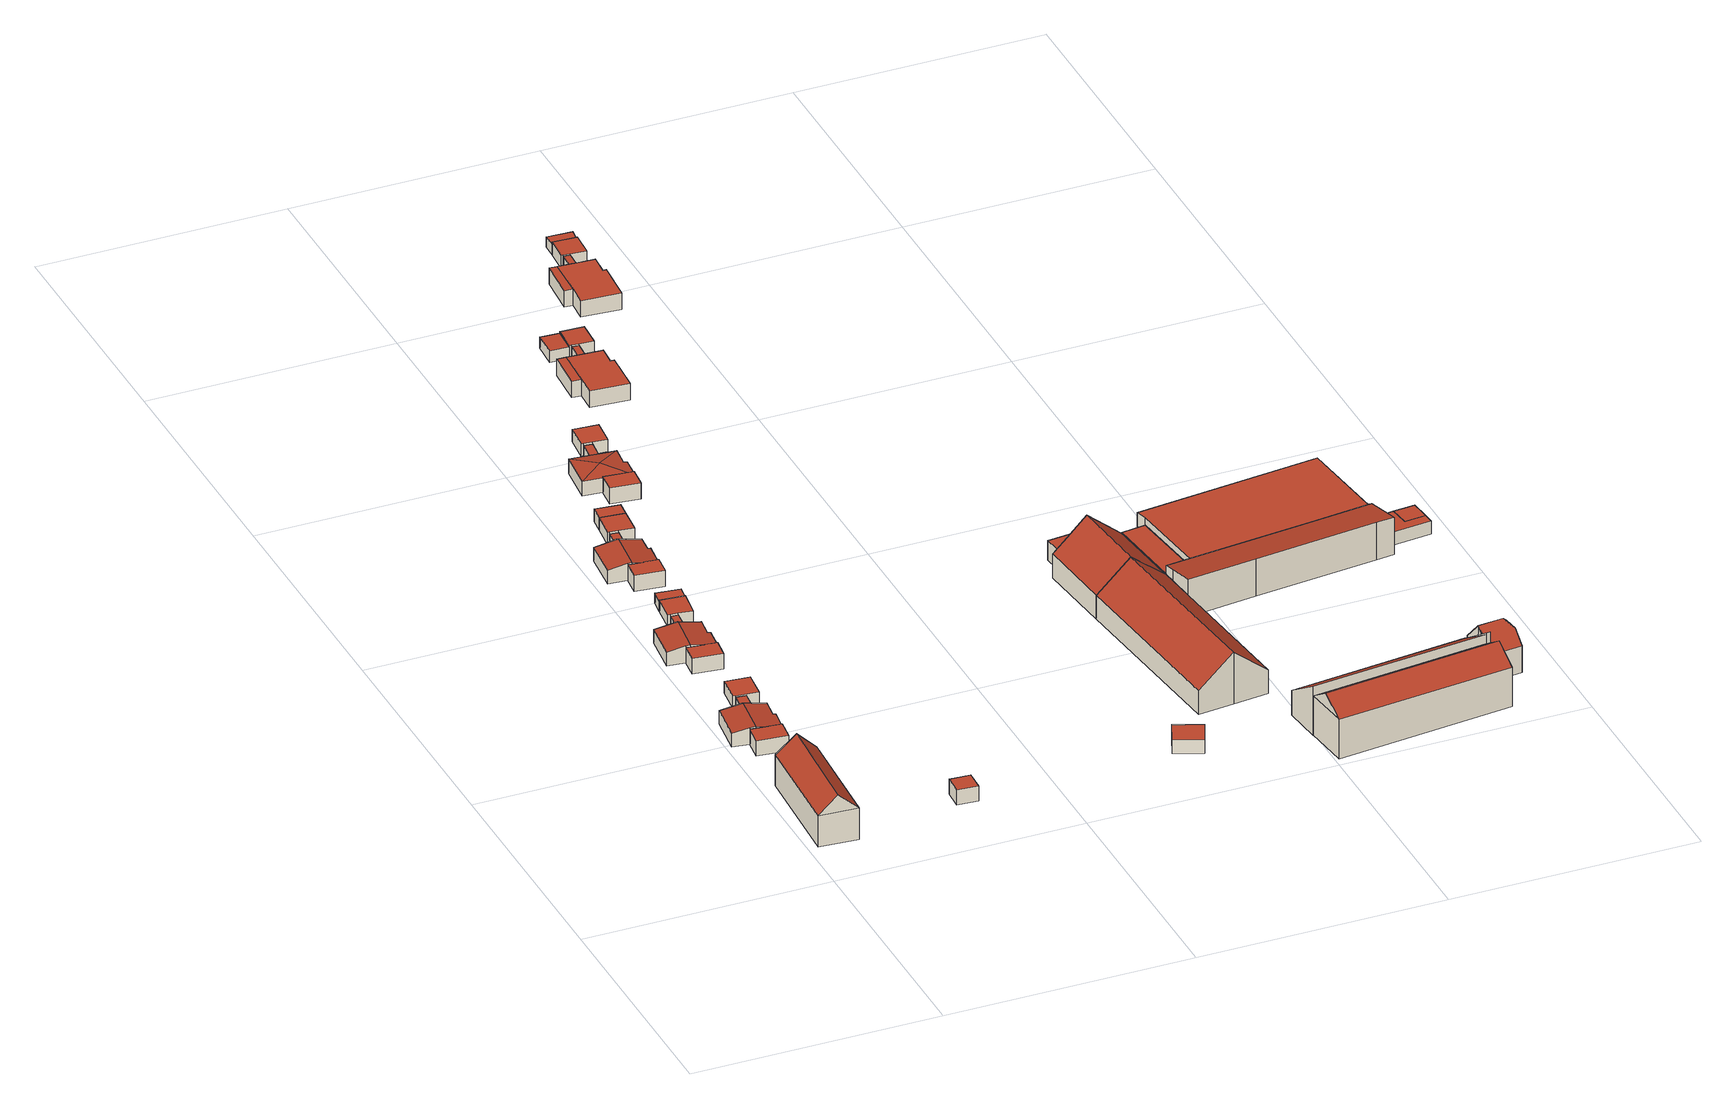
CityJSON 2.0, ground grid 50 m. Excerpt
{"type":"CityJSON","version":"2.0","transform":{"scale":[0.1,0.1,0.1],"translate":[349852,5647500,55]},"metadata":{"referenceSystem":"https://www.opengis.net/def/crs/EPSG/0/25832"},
"CityObjects":{
"building1":{"type":"Building","attributes":{"Geometrietyp2DReferenz":"3000","Gemeindeschluessel":"05315000","function":"31001_1010","roofType":"3100","measuredHeight":10.42,"storeysAboveGround":2},"address":[{"country":"Germany","locality":"Köln","thoroughfareNumber":"201c","thoroughfareName":"Belvederestr."},{"country":"Germany","locality":"Köln","thoroughfareNumber":"201a","thoroughfareName":"Belvederestr."},{"country":"Germany","locality":"Köln","thoroughfareNumber":"201b","thoroughfareName":"Belvederestr."}],"geometry":[{"type":"Solid","lod":"2","boundaries":[[[[0,1,2,3]],[[4,5,1,0]],[[6,7,5,4]],[[3,2,7,6]],[[0,8,4]],[[6,9,3]],[[3,9,8,0]],[[4,8,9,6]],[[1,5,7,2]]]],"semantics":{"surfaces":[{"type":"WallSurface"},{"type":"RoofSurface"},{"type":"GroundSurface"}],"values":[[0,0,0,0,0,0,1,1,2]]}}]},
"building2":{"type":"Building","attributes":{"Gemeindeschluessel":"05315000","Geometrietyp2DReferenz":"3000","function":"31001_1010"},"address":[{"country":"Germany","locality":"Köln","thoroughfareNumber":"203","thoroughfareName":"Belvederestr."}],"children":["building2-1","building2-2"]},
"building2-1":{"type":"BuildingPart","attributes":{"roofType":"3100","measuredHeight":3.69,"storeysAboveGround":1},"parents":["building2"],"geometry":[{"type":"MultiSurface","lod":"2","boundaries":[[[10,11,12,13]],[[14,15,11,10]],[[16,17,15,14]],[[18,19,17,16]],[[20,21,19,18]],[[22,23,21,20]],[[24,25,23,22]],[[26,27,25,24]],[[16,14,10,13,28,18]],[[26,24,22,20,18,28]],[[12,11,15,17,19,21,23,25,27,29]],[[28,13,30,31]],[[31,30,12,29]],[[28,31,32]],[[27,26,32,31,29]]],"semantics":{"surfaces":[{"type":"WallSurface"},{"type":"RoofSurface"},{"type":"GroundSurface"},{"type":"ClosureSurface"}],"values":[0,0,0,0,0,0,0,0,1,1,2,0,3,0,3]}}]},
"building2-2":{"type":"BuildingPart","attributes":{"roofType":"1000","measuredHeight":3.28,"storeysAboveGround":1},"parents":["building2"],"geometry":[{"type":"MultiSurface","lod":"2","boundaries":[[[30,12,33,34]],[[35,36,27,37]],[[34,33,36,35]],[[37,30,34,35]],[[12,27,36,33]],[[37,26,32]],[[30,31,29,12]],[[31,32,26,27,29]]],"semantics":{"surfaces":[{"type":"WallSurface"},{"type":"RoofSurface"},{"type":"GroundSurface"},{"type":"ClosureSurface"}],"values":[0,0,0,1,2,0,3,3]}}]},
"building3":{"type":"Building","attributes":{"Geometrietyp2DReferenz":"3000","Gemeindeschluessel":"05315000","function":"51009_1610","roofType":"1000","measuredHeight":2.17},"geometry":[{"type":"Solid","lod":"2","boundaries":[[[[38,39,40,41]],[[42,43,39,38]],[[44,45,43,42]],[[41,40,45,44]],[[42,38,41,44]],[[39,43,45,40]]]],"semantics":{"surfaces":[{"type":"WallSurface"},{"type":"RoofSurface"},{"type":"GroundSurface"}],"values":[[0,0,0,0,1,2]]}}]},
"building4":{"type":"Building","attributes":{"Geometrietyp2DReferenz":"3000","Gemeindeschluessel":"05315000","function":"31001_2463","roofType":"1000","measuredHeight":2.58,"storeysAboveGround":1},"address":[{"country":"Germany","locality":"Köln","thoroughfareNumber":"203","thoroughfareName":"Belvederestr."}],"geometry":[{"type":"Solid","lod":"2","boundaries":[[[[46,47,48,49]],[[50,51,47,46]],[[52,40,51,50]],[[53,54,40,52]],[[49,48,54,53]],[[52,50,46,49,53]],[[47,51,40,54,48]]]],"semantics":{"surfaces":[{"type":"WallSurface"},{"type":"RoofSurface"},{"type":"GroundSurface"}],"values":[[0,0,0,0,0,1,2]]}}]},
"building5":{"type":"Building","attributes":{"Gemeindeschluessel":"05315000","Geometrietyp2DReferenz":"3000","function":"31001_1010"},"address":[{"country":"Germany","locality":"Köln","thoroughfareNumber":"205","thoroughfareName":"Belvederestr."}],"children":["building5-1","building5-2"]},
"building5-1":{"type":"BuildingPart","attributes":{"roofType":"3100","measuredHeight":3.72,"storeysAboveGround":1},"parents":["building5"],"geometry":[{"type":"MultiSurface","lod":"2","boundaries":[[[55,56,57,58]],[[59,60,56,55]],[[61,62,60,59]],[[63,64,62,61]],[[65,66,64,63]],[[67,68,66,65]],[[69,70,68,67]],[[71,72,70,69]],[[59,55,58,73,61]],[[71,69,67,65,63,61,73]],[[57,56,60,62,64,66,68,70,72,74]],[[73,58,75,76]],[[76,75,57,74]],[[73,76,77]],[[72,71,77,76,74]]],"semantics":{"surfaces":[{"type":"WallSurface"},{"type":"RoofSurface"},{"type":"GroundSurface"},{"type":"ClosureSurface"}],"values":[0,0,0,0,0,0,0,0,1,1,2,0,3,0,3]}}]},
"building5-2":{"type":"BuildingPart","attributes":{"roofType":"1000","measuredHeight":3.26,"storeysAboveGround":1},"parents":["building5"],"geometry":[{"type":"MultiSurface","lod":"2","boundaries":[[[75,57,78,79]],[[80,81,72,82]],[[79,78,81,80]],[[82,75,79,80]],[[57,72,81,78]],[[82,71,77]],[[75,76,74,57]],[[76,77,71,72,74]]],"semantics":{"surfaces":[{"type":"WallSurface"},{"type":"RoofSurface"},{"type":"GroundSurface"},{"type":"ClosureSurface"}],"values":[0,0,0,1,2,0,3,3]}}]},
"building6":{"type":"Building","attributes":{"Geometrietyp2DReferenz":"3000","Gemeindeschluessel":"05315000","function":"31001_2000","roofType":"1000","measuredHeight":2.13},"address":[{"country":"Germany","locality":"Köln","thoroughfareNumber":"205","thoroughfareName":"Belvederestr."}],"geometry":[{"type":"Solid","lod":"2","boundaries":[[[[83,84,85,86]],[[87,88,84,83]],[[89,90,88,87]],[[86,85,90,89]],[[87,83,86,89]],[[84,88,90,85]]]],"semantics":{"surfaces":[{"type":"WallSurface"},{"type":"RoofSurface"},{"type":"GroundSurface"}],"values":[[0,0,0,0,1,2]]}}]},
"building7":{"type":"Building","attributes":{"Geometrietyp2DReferenz":"3000","Gemeindeschluessel":"05315000","function":"31001_2463","roofType":"1000","measuredHeight":2.53,"storeysAboveGround":1},"address":[{"country":"Germany","locality":"Köln","thoroughfareNumber":"205","thoroughfareName":"Belvederestr."}],"geometry":[{"type":"Solid","lod":"2","boundaries":[[[[91,92,93,94]],[[95,96,92,91]],[[97,84,96,95]],[[98,85,84,97]],[[99,100,85,98]],[[94,93,100,99]],[[98,97,95,91,94,99]],[[92,96,84,85,100,93]]]],"semantics":{"surfaces":[{"type":"WallSurface"},{"type":"RoofSurface"},{"type":"GroundSurface"}],"values":[[0,0,0,0,0,0,1,2]]}}]},
"building8":{"type":"Building","attributes":{"Geometrietyp2DReferenz":"3000","Gemeindeschluessel":"05315000","function":"31001_2523","roofType":"1000","measuredHeight":3.15},"geometry":[{"type":"Solid","lod":"2","boundaries":[[[[101,102,103,104]],[[105,106,102,101]],[[107,108,106,105]],[[104,103,108,107]],[[105,101,104,107]],[[102,106,108,103]]]],"semantics":{"surfaces":[{"type":"WallSurface"},{"type":"RoofSurface"},{"type":"GroundSurface"}],"values":[[0,0,0,0,1,2]]}}]},
"building9":{"type":"Building","attributes":{"Geometrietyp2DReferenz":"3000","Gemeindeschluessel":"05315000","function":"51009_1611","roofType":"1000","measuredHeight":2.23},"geometry":[{"type":"Solid","lod":"2","boundaries":[[[[109,110,111,112]],[[113,92,110,109]],[[114,93,92,113]],[[112,111,93,114]],[[113,109,112,114]],[[110,92,93,111]]]],"semantics":{"surfaces":[{"type":"WallSurface"},{"type":"RoofSurface"},{"type":"GroundSurface"}],"values":[[0,0,0,0,1,2]]}}]},
"building10":{"type":"Building","attributes":{"Gemeindeschluessel":"05315000","Geometrietyp2DReferenz":"3000","function":"31001_1010"},"address":[{"country":"Germany","locality":"Köln","thoroughfareNumber":"207","thoroughfareName":"Belvederestr."}],"children":["building10-1","building10-2"]},
"building10-1":{"type":"BuildingPart","attributes":{"roofType":"3100","measuredHeight":3.83,"storeysAboveGround":1},"parents":["building10"],"geometry":[{"type":"MultiSurface","lod":"2","boundaries":[[[115,116,117,118]],[[119,120,116,115]],[[121,122,120,119]],[[123,124,122,121]],[[125,126,124,123]],[[127,128,126,125]],[[129,130,128,127]],[[131,132,130,129]],[[133,134,132,131]],[[121,119,115,118,135,123]],[[133,131,129,127,125,123,135]],[[117,116,120,122,124,126,128,130,132,134,136]],[[135,118,137,138]],[[138,137,117,136]],[[135,138,139]],[[134,133,139,138,136]]],"semantics":{"surfaces":[{"type":"WallSurface"},{"type":"RoofSurface"},{"type":"GroundSurface"},{"type":"ClosureSurface"}],"values":[0,0,0,0,0,0,0,0,0,1,1,2,0,3,0,3]}}]},
"building10-2":{"type":"BuildingPart","attributes":{"roofType":"1000","measuredHeight":3.44,"storeysAboveGround":1},"parents":["building10"],"geometry":[{"type":"MultiSurface","lod":"2","boundaries":[[[137,117,140,141]],[[142,143,134,144]],[[141,140,143,142]],[[144,137,141,142]],[[117,134,143,140]],[[144,133,139]],[[137,138,136,117]],[[138,139,133,134,136]]],"semantics":{"surfaces":[{"type":"WallSurface"},{"type":"RoofSurface"},{"type":"GroundSurface"},{"type":"ClosureSurface"}],"values":[0,0,0,1,2,0,3,3]}}]},
"building11":{"type":"Building","attributes":{"Geometrietyp2DReferenz":"3000","Gemeindeschluessel":"05315000","function":"31001_2000","roofType":"1000","measuredHeight":2.28},"address":[{"country":"Germany","locality":"Köln","thoroughfareNumber":"207","thoroughfareName":"Belvederestr."}],"geometry":[{"type":"Solid","lod":"2","boundaries":[[[[145,146,147,148]],[[149,150,146,145]],[[151,152,150,149]],[[148,147,152,151]],[[149,145,148,151]],[[146,150,152,147]]]],"semantics":{"surfaces":[{"type":"WallSurface"},{"type":"RoofSurface"},{"type":"GroundSurface"}],"values":[[0,0,0,0,1,2]]}}]},
"building12":{"type":"Building","attributes":{"Geometrietyp2DReferenz":"3000","Gemeindeschluessel":"05315000","function":"31001_2463","roofType":"1000","measuredHeight":2.68,"storeysAboveGround":1},"address":[{"country":"Germany","locality":"Köln","thoroughfareNumber":"207","thoroughfareName":"Belvederestr."}],"geometry":[{"type":"Solid","lod":"2","boundaries":[[[[153,154,155,156]],[[157,158,154,153]],[[159,146,158,157]],[[160,147,146,159]],[[161,162,147,160]],[[156,155,162,161]],[[160,159,157,153,156,161]],[[154,158,146,147,162,155]]]],"semantics":{"surfaces":[{"type":"WallSurface"},{"type":"RoofSurface"},{"type":"GroundSurface"}],"values":[[0,0,0,0,0,0,1,2]]}}]},
"building13":{"type":"Building","attributes":{"Geometrietyp2DReferenz":"3000","Gemeindeschluessel":"05315000","function":"51009_1611","roofType":"1000","measuredHeight":2.72},"geometry":[{"type":"Solid","lod":"2","boundaries":[[[[163,164,165,166]],[[153,154,164,163]],[[156,155,154,153]],[[166,165,155,156]],[[153,163,166,156]],[[164,154,155,165]]]],"semantics":{"surfaces":[{"type":"WallSurface"},{"type":"RoofSurface"},{"type":"GroundSurface"}],"values":[[0,0,0,0,1,2]]}}]},
"building14":{"type":"Building","attributes":{"Gemeindeschluessel":"05315000","Geometrietyp2DReferenz":"3000","function":"31001_1010"},"address":[{"country":"Germany","locality":"Köln","thoroughfareNumber":"209","thoroughfareName":"Belvederestr."}],"children":["building14-1","building14-2"]},
"building14-1":{"type":"BuildingPart","attributes":{"roofType":"3500","measuredHeight":3.87,"storeysAboveGround":1},"parents":["building14"],"geometry":[{"type":"Solid","lod":"2","boundaries":[[[[167,168,169,170]],[[171,172,168,167]],[[173,174,172,171]],[[175,176,174,173]],[[177,178,176,175]],[[179,180,178,177]],[[181,182,180,179]],[[183,184,182,181]],[[171,167,185]],[[167,170,186,185]],[[186,183,181,179,177,185]],[[177,175,173,171,185]],[[169,168,172,174,176,178,180,182,184,187]],[[186,170,169,187]],[[184,183,186,187]]]],"semantics":{"surfaces":[{"type":"WallSurface"},{"type":"RoofSurface"},{"type":"GroundSurface"},{"type":"ClosureSurface"}],"values":[[0,0,0,0,0,0,0,0,1,1,1,1,2,3,3]]}}]},
"building14-2":{"type":"BuildingPart","attributes":{"roofType":"1000","measuredHeight":3.41,"storeysAboveGround":1},"parents":["building14"],"geometry":[{"type":"MultiSurface","lod":"2","boundaries":[[[188,169,189,190]],[[191,192,184,193]],[[190,189,192,191]],[[193,188,190,191]],[[169,184,192,189]],[[188,193,183,186,170]],[[170,186,187,169]],[[186,183,184,187]]],"semantics":{"surfaces":[{"type":"WallSurface"},{"type":"RoofSurface"},{"type":"GroundSurface"},{"type":"ClosureSurface"}],"values":[0,0,0,1,2,0,3,3]}}]},
"building15":{"type":"Building","attributes":{"Geometrietyp2DReferenz":"3000","Gemeindeschluessel":"05315000","function":"31001_2000","roofType":"1000","measuredHeight":2.31},"address":[{"country":"Germany","locality":"Köln","thoroughfareNumber":"209","thoroughfareName":"Belvederestr."}],"geometry":[{"type":"Solid","lod":"2","boundaries":[[[[194,195,196,197]],[[198,176,195,194]],[[199,174,176,198]],[[197,196,174,199]],[[198,194,197,199]],[[195,176,174,196]]]],"semantics":{"surfaces":[{"type":"WallSurface"},{"type":"RoofSurface"},{"type":"GroundSurface"}],"values":[[0,0,0,0,1,2]]}}]},
"building16":{"type":"Building","attributes":{"Geometrietyp2DReferenz":"3000","Gemeindeschluessel":"05315000","function":"31001_2463","roofType":"1000","measuredHeight":2.66,"storeysAboveGround":1},"address":[{"country":"Germany","locality":"Köln","thoroughfareNumber":"209","thoroughfareName":"Belvederestr."}],"geometry":[{"type":"Solid","lod":"2","boundaries":[[[[200,201,202,203]],[[204,205,201,200]],[[206,207,205,204]],[[208,209,207,206]],[[210,211,209,208]],[[203,202,211,210]],[[208,206,204,200,203,210]],[[201,205,207,209,211,202]]]],"semantics":{"surfaces":[{"type":"WallSurface"},{"type":"RoofSurface"},{"type":"GroundSurface"}],"values":[[0,0,0,0,0,0,1,2]]}}]},
"building17":{"type":"Building","attributes":{"Gemeindeschluessel":"05315000","Geometrietyp2DReferenz":"3000","function":"31001_1010"},"address":[{"country":"Germany","locality":"Köln","thoroughfareNumber":"211","thoroughfareName":"Belvederestr."}],"children":["building17-1","building17-2"]},
"building17-1":{"type":"BuildingPart","attributes":{"roofType":"1000","measuredHeight":3.46,"storeysAboveGround":1},"parents":["building17"],"geometry":[{"type":"Solid","lod":"2","boundaries":[[[[212,213,214,215]],[[216,217,218,219]],[[220,221,217,216]],[[222,223,221,220]],[[224,225,223,222]],[[226,227,225,224]],[[228,229,227,226]],[[215,214,229,228]],[[226,224,222,220,216,219,212,215,228]],[[213,218,217,221,223,225,227,229,214]],[[219,218,213,212]]]],"semantics":{"surfaces":[{"type":"WallSurface"},{"type":"RoofSurface"},{"type":"GroundSurface"},{"type":"ClosureSurface"}],"values":[[0,0,0,0,0,0,0,0,1,2,3]]}}]},
"building17-2":{"type":"BuildingPart","attributes":{"roofType":"1000","measuredHeight":3.46,"storeysAboveGround":1},"parents":["building17"],"geometry":[{"type":"Solid","lod":"2","boundaries":[[[[230,231,232,233]],[[219,218,231,230]],[[233,232,213,212]],[[219,230,233,212]],[[231,218,213,232]],[[212,213,218,219]]]],"semantics":{"surfaces":[{"type":"WallSurface"},{"type":"RoofSurface"},{"type":"GroundSurface"},{"type":"ClosureSurface"}],"values":[[0,0,0,1,2,3]]}}]},
"building18":{"type":"Building","attributes":{"Geometrietyp2DReferenz":"3000","Gemeindeschluessel":"05315000","function":"31001_2000","roofType":"1000","measuredHeight":2.35},"address":[{"country":"Germany","locality":"Köln","thoroughfareNumber":"211","thoroughfareName":"Belvederestr."}],"geometry":[{"type":"Solid","lod":"2","boundaries":[[[[234,235,236,237]],[[238,239,235,234]],[[240,241,239,238]],[[237,236,241,240]],[[238,234,237,240]],[[235,239,241,236]]]],"semantics":{"surfaces":[{"type":"WallSurface"},{"type":"RoofSurface"},{"type":"GroundSurface"}],"values":[[0,0,0,0,1,2]]}}]},
"building19":{"type":"Building","attributes":{"Geometrietyp2DReferenz":"3000","Gemeindeschluessel":"05315000","function":"31001_2000","roofType":"1000","measuredHeight":2.3},"address":[{"country":"Germany","locality":"Köln","thoroughfareNumber":"211","thoroughfareName":"Belvederestr."}],"geometry":[{"type":"Solid","lod":"2","boundaries":[[[[242,243,244,245]],[[246,247,243,242]],[[248,249,247,246]],[[245,244,249,248]],[[246,242,245,248]],[[243,247,249,244]]]],"semantics":{"surfaces":[{"type":"WallSurface"},{"type":"RoofSurface"},{"type":"GroundSurface"}],"values":[[0,0,0,0,1,2]]}}]},
"building20":{"type":"Building","attributes":{"Geometrietyp2DReferenz":"3000","Gemeindeschluessel":"05315000","function":"31001_2463","roofType":"1000","measuredHeight":2.82,"storeysAboveGround":1},"address":[{"country":"Germany","locality":"Köln","thoroughfareNumber":"1","thoroughfareName":"Carl-von-Linné-Weg"}],"geometry":[{"type":"Solid","lod":"2","boundaries":[[[[250,251,252,253]],[[254,255,251,250]],[[256,257,255,254]],[[253,252,257,256]],[[254,250,253,256]],[[251,255,257,252]]]],"semantics":{"surfaces":[{"type":"WallSurface"},{"type":"RoofSurface"},{"type":"GroundSurface"}],"values":[[0,0,0,0,1,2]]}}]},
"building21":{"type":"Building","attributes":{"Geometrietyp2DReferenz":"3000","Gemeindeschluessel":"05315000","function":"31001_2463","roofType":"1000","measuredHeight":2.65,"storeysAboveGround":1},"address":[{"country":"Germany","locality":"Köln","thoroughfareNumber":"211","thoroughfareName":"Belvederestr."}],"geometry":[{"type":"Solid","lod":"2","boundaries":[[[[258,259,260,261]],[[262,263,259,258]],[[264,243,263,262]],[[265,244,243,264]],[[266,267,244,265]],[[261,260,267,266]],[[265,264,262,258,261,266]],[[259,263,243,244,267,260]]]],"semantics":{"surfaces":[{"type":"WallSurface"},{"type":"RoofSurface"},{"type":"GroundSurface"}],"values":[[0,0,0,0,0,0,1,2]]}}]},
"building22":{"type":"Building","attributes":{"Gemeindeschluessel":"05315000","Geometrietyp2DReferenz":"3000","function":"31001_1010"},"address":[{"country":"Germany","locality":"Köln","thoroughfareNumber":"213","thoroughfareName":"Belvederestr."}],"children":["building22-1","building22-2"]},
"building22-1":{"type":"BuildingPart","attributes":{"roofType":"1000","measuredHeight":3.55,"storeysAboveGround":1},"parents":["building22"],"geometry":[{"type":"Solid","lod":"2","boundaries":[[[[268,269,270,271]],[[272,273,274,275]],[[276,277,273,272]],[[278,279,277,276]],[[280,281,279,278]],[[282,283,281,280]],[[284,285,283,282]],[[271,270,285,284]],[[282,280,278,276,272,275,268,271,284]],[[269,274,273,277,279,281,283,285,270]],[[275,274,269,268]]]],"semantics":{"surfaces":[{"type":"WallSurface"},{"type":"RoofSurface"},{"type":"GroundSurface"},{"type":"ClosureSurface"}],"values":[[0,0,0,0,0,0,0,0,1,2,3]]}}]},
"building22-2":{"type":"BuildingPart","attributes":{"roofType":"1000","measuredHeight":3.55,"storeysAboveGround":1},"parents":["building22"],"geometry":[{"type":"Solid","lod":"2","boundaries":[[[[286,287,288,289]],[[275,274,287,286]],[[289,288,269,268]],[[275,286,289,268]],[[287,274,269,288]],[[268,269,274,275]]]],"semantics":{"surfaces":[{"type":"WallSurface"},{"type":"RoofSurface"},{"type":"GroundSurface"},{"type":"ClosureSurface"}],"values":[[0,0,0,1,2,3]]}}]},
"building23":{"type":"Building","attributes":{"Geometrietyp2DReferenz":"3000","Gemeindeschluessel":"05315000","function":"31001_2000","roofType":"1000","measuredHeight":2.55},"address":[{"country":"Germany","locality":"Köln","thoroughfareNumber":"213","thoroughfareName":"Belvederestr."}],"geometry":[{"type":"Solid","lod":"2","boundaries":[[[[290,291,292,293]],[[294,277,291,290]],[[295,273,277,294]],[[293,292,273,295]],[[294,290,293,295]],[[291,277,273,292]]]],"semantics":{"surfaces":[{"type":"WallSurface"},{"type":"RoofSurface"},{"type":"GroundSurface"}],"values":[[0,0,0,0,1,2]]}}]},
"building24":{"type":"Building","attributes":{"Geometrietyp2DReferenz":"3000","Gemeindeschluessel":"05315000","function":"31001_2112","roofType":"3100","measuredHeight":11.02,"storeysAboveGround":1},"address":[{"country":"Germany","locality":"Köln","thoroughfareNumber":"1","thoroughfareName":"Carl-von-Linné-Weg"}],"geometry":[{"type":"Solid","lod":"2","boundaries":[[[[296,297,298,299]],[[300,301,297,296]],[[302,303,301,300]],[[304,305,303,302]],[[306,307,305,304]],[[308,309,307,306]],[[310,311,309,308]],[[312,313,311,310]],[[299,298,313,312]],[[302,300,296,299,304]],[[312,310,308,306,304,299]],[[297,301,303,305,307,309,311,313,298]]]],"semantics":{"surfaces":[{"type":"WallSurface"},{"type":"RoofSurface"},{"type":"GroundSurface"}],"values":[[0,0,0,0,0,0,0,0,0,1,1,2]]}}]},
"building25":{"type":"Building","attributes":{"Geometrietyp2DReferenz":"3000","Gemeindeschluessel":"05315000","function":"31001_2463","roofType":"1000","measuredHeight":2.83,"storeysAboveGround":1},"address":[{"country":"Germany","locality":"Köln","thoroughfareNumber":"213","thoroughfareName":"Belvederestr."}],"geometry":[{"type":"Solid","lod":"2","boundaries":[[[[314,315,316,317]],[[318,319,315,314]],[[320,321,319,318]],[[322,323,321,320]],[[324,325,323,322]],[[317,316,325,324]],[[322,320,318,314,317,324]],[[315,319,321,323,325,316]]]],"semantics":{"surfaces":[{"type":"WallSurface"},{"type":"RoofSurface"},{"type":"GroundSurface"}],"values":[[0,0,0,0,0,0,1,2]]}}]},
"building26":{"type":"Building","attributes":{"Geometrietyp2DReferenz":"3000","Gemeindeschluessel":"05315000","function":"31001_2000","roofType":"1000","measuredHeight":2.21},"address":[{"country":"Germany","locality":"Köln","thoroughfareNumber":"213","thoroughfareName":"Belvederestr."}],"geometry":[{"type":"Solid","lod":"2","boundaries":[[[[326,327,328,329]],[[330,315,327,326]],[[331,316,315,330]],[[329,328,316,331]],[[330,326,329,331]],[[327,315,316,328]]]],"semantics":{"surfaces":[{"type":"WallSurface"},{"type":"RoofSurface"},{"type":"GroundSurface"}],"values":[[0,0,0,0,1,2]]}}]},
"building27":{"type":"Building","attributes":{"Geometrietyp2DReferenz":"3000","Gemeindeschluessel":"05315000","function":"31001_2112","roofType":"3100","measuredHeight":11.27,"storeysAboveGround":1},"address":[{"country":"Germany","locality":"Köln","thoroughfareNumber":"1","thoroughfareName":"Carl-von-Linné-Weg"}],"geometry":[{"type":"Solid","lod":"2","boundaries":[[[[332,333,334,335]],[[336,337,333,332]],[[338,339,337,336]],[[340,341,339,338]],[[342,343,341,340]],[[344,345,343,342]],[[346,347,345,344]],[[335,334,347,346]],[[338,336,332,335,340]],[[346,344,342,340,335]],[[333,337,339,341,343,345,347,334]]]],"semantics":{"surfaces":[{"type":"WallSurface"},{"type":"RoofSurface"},{"type":"GroundSurface"}],"values":[[0,0,0,0,0,0,0,0,1,1,2]]}}]},
"building28":{"type":"Building","attributes":{"Geometrietyp2DReferenz":"3000","Gemeindeschluessel":"05315000","function":"51009_1610","roofType":"1000","measuredHeight":4.19},"geometry":[{"type":"Solid","lod":"2","boundaries":[[[[348,349,350,351]],[[352,353,349,348]],[[354,355,353,352]],[[351,350,355,354]],[[352,348,351,354]],[[349,353,355,350]]]],"semantics":{"surfaces":[{"type":"WallSurface"},{"type":"RoofSurface"},{"type":"GroundSurface"}],"values":[[0,0,0,0,1,2]]}}]},
"building29":{"type":"Building","attributes":{"Geometrietyp2DReferenz":"3000","Gemeindeschluessel":"05315000","function":"51009_1610","roofType":"1000","measuredHeight":4.52},"geometry":[{"type":"Solid","lod":"2","boundaries":[[[[356,357,358,359]],[[360,361,357,356]],[[362,363,361,360]],[[359,358,363,362]],[[360,356,359,362]],[[357,361,363,358]]]],"semantics":{"surfaces":[{"type":"WallSurface"},{"type":"RoofSurface"},{"type":"GroundSurface"}],"values":[[0,0,0,0,1,2]]}}]},
"building30":{"type":"Building","attributes":{"Geometrietyp2DReferenz":"3000","Gemeindeschluessel":"05315000","function":"31001_2000","roofType":"3100","measuredHeight":11.45,"storeysAboveGround":1},"address":[{"country":"Germany","locality":"Köln","thoroughfareNumber":"1","thoroughfareName":"Carl-von-Linné-Weg"}],"geometry":[{"type":"Solid","lod":"2","boundaries":[[[[364,365,366,367]],[[368,369,365,364]],[[370,371,369,368]],[[367,366,371,370]],[[364,372,368]],[[370,373,367]],[[367,373,372,364]],[[368,372,373,370]],[[365,369,371,366]]]],"semantics":{"surfaces":[{"type":"WallSurface"},{"type":"RoofSurface"},{"type":"GroundSurface"}],"values":[[0,0,0,0,0,0,1,1,2]]}}]},
"building31":{"type":"Building","attributes":{"name":"Haus Vogelsang","Gemeindeschluessel":"05315000","Geometrietyp2DReferenz":"3000","function":"31001_2112"},"address":[{"country":"Germany","locality":"Köln","thoroughfareNumber":"1","thoroughfareName":"Carl-von-Linné-Weg"}],"children":["building31-1","building31-2","building31-3"]},
"building31-1":{"type":"BuildingPart","attributes":{"roofType":"5000","measuredHeight":9.9,"storeysAboveGround":2},"parents":["building31"],"geometry":[{"type":"MultiSurface","lod":"2","boundaries":[[[374,375,376,377]],[[378,379,375,374]],[[380,381,379,378]],[[382,383,381,380]],[[384,385,383,382]],[[386,384,382,380,387]],[[378,374,377,386,387]],[[380,378,387]],[[376,375,379,381,383,385,388]],[[386,377,389,390]],[[390,389,376,388]],[[386,390,391]],[[391,390,388,385,384]]],"semantics":{"surfaces":[{"type":"WallSurface"},{"type":"RoofSurface"},{"type":"GroundSurface"},{"type":"ClosureSurface"}],"values":[0,0,0,0,0,1,1,1,2,0,3,0,3]}}]},
"building31-2":{"type":"BuildingPart","attributes":{"roofType":"2100","measuredHeight":10.75,"storeysAboveGround":2},"parents":["building31"],"geometry":[{"type":"MultiSurface","lod":"2","boundaries":[[[389,376,392,393]],[[394,371,385,395]],[[395,389,393,394]],[[376,385,371,392]],[[395,384,391]],[[390,388,376,389]],[[390,391,384,385,388]],[[394,396,397]],[[397,396,393,392,371]]],"semantics":{"surfaces":[{"type":"WallSurface"},{"type":"RoofSurface"},{"type":"GroundSurface"},{"type":"ClosureSurface"}],"values":[0,0,1,2,0,3,3,0,3]}}]},
"building31-3":{"type":"BuildingPart","attributes":{"roofType":"2100","measuredHeight":10.52,"storeysAboveGround":2},"address":[{"country":"Germany","locality":"Köln","thoroughfareNumber":"1","thoroughfareName":"Carl-von-Linné-Weg"}],"parents":["building31"],"geometry":[{"type":"MultiSurface","lod":"2","boundaries":[[[398,399,400,401]],[[402,403,399,398]],[[401,400,404,397]],[[402,398,401,397]],[[399,403,404,400]],[[396,393,402]],[[371,404,403,392]],[[393,396,397,371,392]]],"semantics":{"surfaces":[{"type":"WallSurface"},{"type":"RoofSurface"},{"type":"GroundSurface"},{"type":"ClosureSurface"}],"values":[0,0,0,1,2,0,0,3]}}]},
"building32":{"type":"Building","attributes":{"Geometrietyp2DReferenz":"3000","Gemeindeschluessel":"05315000","function":"31001_2112","roofType":"2100","measuredHeight":7.93,"storeysAboveGround":1},"address":[{"country":"Germany","locality":"Köln","thoroughfareNumber":"1","thoroughfareName":"Carl-von-Linné-Weg"}],"geometry":[{"type":"Solid","lod":"2","boundaries":[[[[405,406,407,408]],[[409,410,406,405]],[[411,412,410,409]],[[413,414,412,411]],[[415,416,414,413]],[[417,418,416,415]],[[419,420,418,417]],[[421,422,420,419]],[[423,424,422,421]],[[425,426,424,423]],[[408,407,426,425]],[[423,421,419,417,415,413,411,409,405,408,425]],[[406,410,412,414,416,418,420,422,424,426,407]]]],"semantics":{"surfaces":[{"type":"WallSurface"},{"type":"RoofSurface"},{"type":"GroundSurface"}],"values":[[0,0,0,0,0,0,0,0,0,0,0,1,2]]}}]},
"building33":{"type":"Building","attributes":{"name":"Gut Vogelsang","Geometrietyp2DReferenz":"3000","Gemeindeschluessel":"05315000","function":"31001_2112","roofType":"1000","measuredHeight":5.89,"storeysAboveGround":1},"address":[{"country":"Germany","locality":"Köln","thoroughfareNumber":"1","thoroughfareName":"Carl-von-Linné-Weg"}],"geometry":[{"type":"Solid","lod":"2","boundaries":[[[[427,428,429,430]],[[431,432,428,427]],[[433,434,432,431]],[[435,436,434,433]],[[437,438,436,435]],[[430,429,438,437]],[[435,433,431,427,430,437]],[[428,432,434,436,438,429]]]],"semantics":{"surfaces":[{"type":"WallSurface"},{"type":"RoofSurface"},{"type":"GroundSurface"}],"values":[[0,0,0,0,0,0,1,2]]}}]},
"building34":{"type":"Building","attributes":{"Geometrietyp2DReferenz":"3000","Gemeindeschluessel":"05315000","function":"31001_2463","roofType":"1000","measuredHeight":2.8,"storeysAboveGround":1},"address":[{"country":"Germany","locality":"Köln","thoroughfareNumber":"1","thoroughfareName":"Carl-von-Linné-Weg"}],"geometry":[{"type":"Solid","lod":"2","boundaries":[[[[439,440,441,442]],[[443,444,440,439]],[[445,446,444,443]],[[447,448,446,445]],[[449,450,448,447]],[[442,441,450,449]],[[447,445,443,439,442,449]],[[440,444,446,448,450,441]]]],"semantics":{"surfaces":[{"type":"WallSurface"},{"type":"RoofSurface"},{"type":"GroundSurface"}],"values":[[0,0,0,0,0,0,1,2]]}}]},
"building35":{"type":"Building","attributes":{"Geometrietyp2DReferenz":"3000","Gemeindeschluessel":"05315000","function":"31001_2463","roofType":"1000","measuredHeight":2.69,"storeysAboveGround":1},"address":[{"country":"Germany","locality":"Köln","thoroughfareNumber":"1","thoroughfareName":"Carl-von-Linné-Weg"}],"geometry":[{"type":"Solid","lod":"2","boundaries":[[[[443,451,452,453]],[[439,454,451,443]],[[442,455,454,439]],[[453,452,455,442]],[[439,443,453,442]],[[451,454,455,452]]]],"semantics":{"surfaces":[{"type":"WallSurface"},{"type":"RoofSurface"},{"type":"GroundSurface"}],"values":[[0,0,0,0,1,2]]}}]}
},
"vertices":[
[94,100,78],[94,100,11],[106,321,11],[106,321,78],[15,105,78],[15,105,11],[27,328,78],[27,328,11],[54,102,115],[67,324,115],
[3,473,45],[3,473,16],[37,468,16],[37,468,51],[13,554,45],[13,554,16],[57,549,53],[57,549,16],[58,549,53],[58,549,16],[103,543,45],[103,543,16],[98,505,45],[98,505,16],[104,505,44],[104,505,16],[98,461,44],[98,461,16],[48,467,53],[48,467,16],[37,468,49],[48,467,49],[70,464,49],
[32,427,16],[32,427,49],[93,420,49],[93,420,16],[98,461,49],
[83,591,39],[83,591,17],[63,593,17],[63,593,39],[78,546,39],[78,546,17],[57,549,39],[57,549,17],
[113,642,42],[113,642,17],[63,647,17],[63,647,42],[107,588,42],[107,588,17],[63,593,42],[57,594,42],[57,594,17],
[3,771,47],[3,771,18],[39,767,18],[39,767,54],[13,853,47],[13,853,18],[58,848,55],[58,848,18],[73,846,52],[73,846,18],[103,843,47],[103,843,18],[98,805,47],[98,805,18],[104,804,46],[104,804,18],[99,760,46],[99,760,18],[48,766,55],[48,766,18],[39,767,51],[48,766,51],[72,763,51],
[35,728,18],[35,728,51],[94,721,51],[94,721,18],[99,760,51],
[78,891,40],[78,891,19],[63,892,19],[63,892,40],[73,846,40],[73,846,19],[58,848,40],[58,848,19],
[113,940,44],[113,940,19],[64,945,19],[64,945,44],[106,887,44],[106,887,19],[78,891,44],[63,892,44],[58,893,44],[58,893,19],
[347,175,43],[347,175,11],[305,177,11],[305,177,43],[345,134,43],[345,134,11],[303,138,43],[303,138,11],
[117,969,41],[117,969,19],[68,975,19],[68,975,41],[113,940,41],[64,945,41],
[16,1071,47],[16,1071,18],[54,1067,18],[54,1067,55],[24,1153,47],[24,1153,18],[68,1149,56],[68,1149,18],[70,1148,56],[70,1148,18],[84,1147,53],[84,1147,18],[115,1144,47],[115,1144,18],[112,1111,47],[112,1111,18],[118,1111,46],[118,1111,18],[113,1061,46],[113,1061,18],[61,1066,56],[61,1066,18],[54,1067,52],[61,1066,52],[81,1064,52],
[50,1028,18],[50,1028,52],[109,1022,52],[109,1022,18],[113,1061,52],
[89,1189,42],[89,1189,19],[72,1191,19],[72,1191,42],[84,1147,42],[84,1147,19],[68,1149,42],[68,1149,19],
[124,1239,46],[124,1239,19],[74,1244,19],[74,1244,46],[119,1186,46],[119,1186,19],[89,1189,46],[72,1191,46],[68,1191,46],[68,1191,19],
[127,1269,46],[127,1269,19],[77,1275,19],[77,1275,46],
[92,1363,50],[92,1363,19],[131,1359,19],[131,1359,50],[100,1444,50],[100,1444,19],[143,1440,50],[143,1440,19],[160,1438,50],[160,1438,19],[191,1435,50],[191,1435,19],[187,1395,50],[187,1395,19],[194,1394,49],[194,1394,19],[190,1353,49],[190,1353,19],[141,1398,57],[183,1354,50],[183,1354,19],
[131,1359,53],[127,1318,19],[127,1318,53],[186,1312,53],[186,1312,19],[190,1353,53],
[165,1485,42],[165,1485,19],[148,1487,19],[148,1487,42],[160,1438,42],[143,1440,42],
[199,1536,46],[199,1536,20],[148,1540,20],[148,1540,46],[194,1482,46],[194,1482,20],[165,1485,46],[165,1485,20],[148,1487,46],[148,1487,20],[143,1487,46],[143,1487,20],
[225,1675,56],[225,1675,21],[223,1632,21],[223,1632,56],[257,1754,56],[257,1754,21],[230,1756,21],[230,1756,56],[271,1753,56],[271,1753,21],[301,1751,56],[301,1751,21],[298,1713,56],[298,1713,21],[306,1712,56],[306,1712,21],[301,1627,56],[301,1627,21],
[211,1757,56],[211,1757,21],[206,1676,21],[206,1676,56],
[258,1852,45],[258,1852,21],[220,1854,21],[220,1854,45],[255,1801,45],[255,1801,21],[217,1803,45],[217,1803,21],
[274,1800,45],[274,1800,22],[260,1801,22],[260,1801,45],[271,1753,45],[271,1753,22],[257,1754,45],[257,1754,22],
[810,176,35],[810,176,6],[755,199,6],[755,199,35],[789,127,35],[789,127,6],[735,151,35],[735,151,6],
[306,1850,48],[306,1850,22],[258,1852,22],[258,1852,48],[303,1798,48],[303,1798,22],[274,1800,48],[260,1801,48],[255,1801,48],[255,1801,22],
[333,1964,56],[333,1964,21],[330,1922,21],[330,1922,56],[365,2045,56],[365,2045,21],[338,2047,21],[338,2047,56],[379,2044,56],[379,2044,21],[411,2042,56],[411,2042,21],[408,2002,56],[408,2002,21],[415,2001,56],[415,2001,21],[409,1917,56],[409,1917,21],
[322,2048,56],[322,2048,21],[316,1965,21],[316,1965,56],
[381,2088,46],[381,2088,21],[368,2089,21],[368,2089,46],[379,2044,46],[365,2045,46],
[833,256,55],[833,256,5],[905,264,5],[905,264,115],[791,629,55],[791,629,5],[792,629,56],[792,629,5],[863,637,115],[863,637,5],[936,645,55],[936,645,5],[939,619,55],[939,619,5],[945,563,55],[945,563,5],[977,272,55],[977,272,5],
[416,2136,48],[416,2136,20],[367,2139,20],[367,2139,48],[413,2086,48],[413,2086,20],[381,2088,48],[381,2088,20],[368,2089,48],[368,2089,20],[364,2089,48],[364,2089,20],
[419,2165,42],[419,2165,20],[368,2168,20],[368,2168,42],[416,2136,42],[367,2139,42],
[792,629,54],[792,629,3],[864,637,3],[864,637,115],[775,792,54],[775,792,3],[798,794,74],[798,794,3],[846,800,115],[846,800,3],[885,804,82],[885,804,3],[918,807,54],[918,807,3],[936,645,54],[936,645,3],
[885,804,44],[885,804,2],[879,861,2],[879,861,44],[798,794,44],[798,794,2],[792,852,44],[792,852,2],
[987,650,56],[987,650,11],[967,813,11],[967,813,56],[936,645,56],[936,645,11],[918,807,56],[918,807,11],
[1002,5,96],[1002,5,12],[1361,44,12],[1361,44,96],[991,98,96],[991,98,12],[1351,137,96],[1351,137,12],[996,52,127],[1356,91,127],
[1415,225,68],[1415,225,12],[1347,217,12],[1347,217,68],[1417,201,94],[1417,201,12],[1421,169,94],[1421,169,12],[1424,145,68],[1424,145,12],[1358,138,68],[1358,138,12],[1352,178,111],[1403,183,111],[1352,178,12],[1347,217,63],[1352,178,91],[1354,166,99],
[1342,217,12],[1342,217,63],[1351,137,119],[1358,138,119],[1344,203,73],[1351,137,116],
[983,178,64],[983,178,11],[991,98,11],[991,98,116],[1342,217,64],[1342,217,11],[1351,137,11],
[1086,579,89],[1086,579,9],[1335,606,9],[1335,606,89],[945,563,89],[945,563,9],[939,619,79],[939,619,9],[936,645,74],[936,645,9],[987,650,74],[987,650,9],[1236,677,74],[1236,677,9],[1358,691,74],[1358,691,9],[1363,692,74],[1363,692,9],[1370,631,85],[1370,631,9],[1372,610,89],[1372,610,9],
[1358,691,71],[1358,691,12],[1336,878,12],[1336,878,71],[1236,677,71],[1236,677,12],[987,650,71],[987,650,12],[967,813,71],[967,813,12],[962,836,71],[962,836,12],
[1413,657,43],[1413,657,15],[1408,697,15],[1408,697,43],[1456,661,43],[1456,661,15],[1458,639,43],[1458,639,15],[1370,631,43],[1370,631,15],[1363,692,43],[1363,692,15],
[1456,661,16],[1452,701,16],[1452,701,43],[1413,657,16],[1408,697,16]
]}
